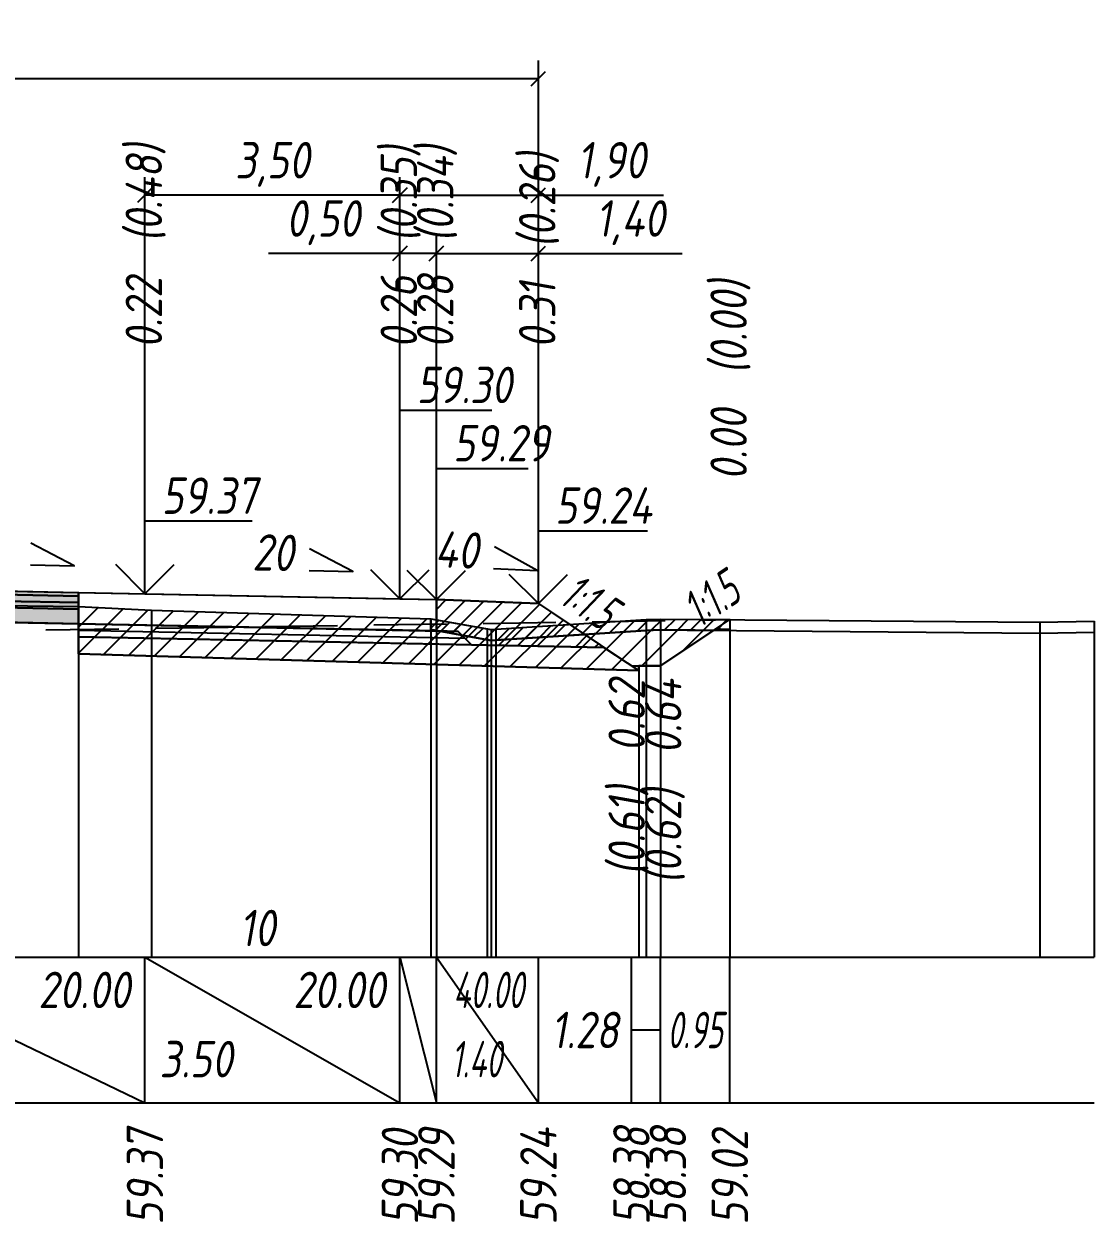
# Model space of a CAD drawing. Extents: x -717 to 1451, y -133302 to 233.
# Drawn here: x 169.4 to 242.8, y -64141.2 to -64059 of the extents above; entities that cross this region are included whole.
import ezdxf
from ezdxf.enums import TextEntityAlignment as Align

# ---------------------------------------------------------------- set-up
doc = ezdxf.new("R2010")
doc.units = 0
doc.linetypes.add('штриховая', pattern=[0.75, 0.5, -0.25])
for name, color, linetype in [('Интерполированный поперечник', 2, 'Continuous'), ('Код_514', 1, 'Continuous'), ('Контур_0', 7, 'Continuous'), ('Контур_2521', 7, 'Continuous'), ('Контур_2564', 7, 'Continuous'), ('Контур_2660', 7, 'Continuous'), ('Контур_2665', 7, 'Continuous'), ('Контур_400', 7, 'Continuous'), ('Контур_508', 7, 'Continuous'), ('Контур_512', 7, 'Continuous'), ('Контур_513', 7, 'Continuous'), ('Контур_818', 7, 'Continuous'), ('Красный поперечник', 1, 'Continuous'), ('Объём_2501', 7, 'Continuous'), ('Объём_2564', 7, 'Continuous'), ('Объём_2650', 7, 'Continuous'), ('Объём_2660', 7, 'Continuous'), ('Объём_2661', 7, 'Continuous'), ('Объём_2662', 7, 'Continuous'), ('Объём_2663', 7, 'Continuous'), ('Объём_2664', 7, 'Continuous'), ('Объём_2665', 7, 'Continuous'), ('Объём_2666', 7, 'Continuous'), ('Объём_2667', 7, 'Continuous'), ('Объём_2668', 7, 'Continuous'), ('Объём_2669', 7, 'Continuous'), ('Объём_2675', 7, 'Continuous'), ('Объём_2753', 7, 'Continuous'), ('Откосы', 7, 'Continuous'), ('Отметки покрытия', 7, 'Continuous'), ('Рабочие отметки', 7, 'Continuous'), ('Рабочие отметки доп.', 7, 'Continuous'), ('Слои выравнивания', 7, 'Continuous'), ('Таблица', 7, 'Continuous'), ('Уклоны проезжей части', 7, 'Continuous'), ('Черный поперечник', 3, 'Continuous')]:
    doc.layers.add(name, color=color, linetype=linetype)
for name, color, linetype, true_color in [('Контур_2540', 2, 'Continuous', 0xffff00), ('Контур_2560', 2, 'Continuous', 0xffff00), ('Контур_2561', 7, 'Continuous', 0xff8040), ('Контур_2562', 3, 'Continuous', 0x00ff00), ('Контур_2563', 7, 'Continuous', 0xff8000), ('Контур_2570', 7, 'Continuous', 0x80ff00), ('Контур_2725', 7, 'Continuous', 0x323232), ('Контур_2736', 4, 'Continuous', 0x00ffff), ('Контур_2737', 4, 'Continuous', 0x00ffff), ('Контур_2738', 4, 'Continuous', 0x00ffff), ('Контур_2739', 4, 'Continuous', 0x00ffff), ('Контур_2741', 4, 'Continuous', 0x00ffff), ('Контур_2742', 4, 'Continuous', 0x00ffff), ('Контур_2743', 4, 'Continuous', 0x00ffff), ('Контур_2744', 7, 'Continuous', 0xa4ffff), ('Контур_2745', 7, 'Continuous', 0xa4ffff), ('Контур_2747', 4, 'Continuous', 0x00ffff), ('Контур_2748', 4, 'Continuous', 0x00ffff), ('Контур_2749', 4, 'Continuous', 0x00ffff), ('Контур_2750', 4, 'Continuous', 0x00ffff), ('Контур_2751', 4, 'Continuous', 0x00ffff), ('Контур_2752', 4, 'Continuous', 0x00ffff), ('Контур_2760', 7, 'Continuous', 0x323232), ('Контур_2761', 7, 'Continuous', 0x323232), ('Контур_2762', 7, 'Continuous', 0x323232), ('Контур_2763', 7, 'Continuous', 0x323232), ('Контур_402', 7, 'Continuous', 0xff6464), ('Контур_703', 4, 'Continuous', 0x00ffff), ('Контур_705', 4, 'Continuous', 0x00ffff), ('Контур_707', 4, 'Continuous', 0x00ffff), ('Контур_720', 131, 'Continuous', 0xaaffff), ('Объём_2500', 7, 'Continuous', 0xc0c0c0), ('Объём_2520', 7, 'Continuous', 0x80ffff), ('Объём_2540', 2, 'Continuous', 0xffff00), ('Объём_2560', 2, 'Continuous', 0xffff00), ('Объём_2561', 7, 'Continuous', 0xff8040), ('Объём_2562', 3, 'Continuous', 0x00ff00), ('Объём_2563', 7, 'Continuous', 0xff8000), ('Объём_2570', 7, 'Continuous', 0x80ff00), ('Объём_2600', 7, 'Continuous', 0x808000), ('Объём_2746', 2, 'Continuous', 0xffff00)]:
    doc.layers.add(name, color=color, linetype=linetype, true_color=true_color)
doc.styles.get("Standard").update_dxf_attribs({"font": 'txt', "height": 2.5})
doc.styles.add('М', font='romand.shx', dxfattribs={"width": 0.8, "oblique": 10, "height": 2.5})
doc.dimstyles.new('ISO-25', dxfattribs={"dimtxt": 2.5, "dimasz": 2.5, "dimexe": 1.25, "dimexo": 0.625, "dimtad": 1, "dimtxsty": 'Standard', "dimcen": 2.5, "dimadec": 0, "dimazin": 0, "dimtfac": 1, "dimtmove": 0, "dimatfit": 3, "dimfxl": 1, "dimarcsym": 0})

# ---------------------------------------------------------------- blocks, each defined once
blk = doc.blocks.new('_Oblique')
at = {"color": 0, "linetype": 'ByBlock', "lineweight": -2}
blk.add_line((-0.5, -0.5), (0.5, 0.5), dxfattribs=at)
blk = doc.blocks.new('*D1542')
at = {"color": 0, "lineweight": -2, "transparency": 16777216}
for p, q in [((197.697, -64097.899), (197.697, -64073.459)), ((204.697, -64098.179), (204.697, -64073.459)), ((197.697, -64074.709), (204.697, -64074.709)), ((204.697, -64074.709), (214.555, -64074.709))]:
    blk.add_line(p, q, dxfattribs=at)
at = {"layer": 'Defpoints', "color": 0, "transparency": 16777216}
for p in [(204.697, -64074.709), (197.697, -64098.524), (204.697, -64098.804)]:
    blk.add_point(p, dxfattribs=at)
at = {"color": 0, "lineweight": -2, "transparency": 16777216, "rotation": 180}
blk.add_blockref('_Oblique', (197.697, -64074.709), dxfattribs=at)
at = {"color": 0, "lineweight": -2, "transparency": 16777216}
blk.add_blockref('_Oblique', (204.697, -64074.709), dxfattribs=at)
at = {"color": 0, "transparency": 16777216, "insert": (211.015, -64072.596), "char_height": 2.5, "width": 8.75, "attachment_point": 5, "style": 'М'}
blk.add_mtext('1,40', dxfattribs=at)
blk = doc.blocks.new('*D1544')
at = {"color": 0, "lineweight": -2, "transparency": 16777216}
for p, q in [((195.197, -64097.849), (195.197, -64073.459)), ((197.697, -64097.899), (197.697, -64073.459)), ((195.197, -64074.709), (186.168, -64074.709)), ((197.697, -64074.709), (195.197, -64074.709))]:
    blk.add_line(p, q, dxfattribs=at)
at = {"layer": 'Defpoints', "color": 0, "transparency": 16777216}
for p in [(197.697, -64074.709), (195.197, -64098.474), (197.697, -64098.524)]:
    blk.add_point(p, dxfattribs=at)
at = {"color": 0, "lineweight": -2, "transparency": 16777216, "rotation": 180}
blk.add_blockref('_Oblique', (195.197, -64074.709), dxfattribs=at)
at = {"color": 0, "lineweight": -2, "transparency": 16777216}
blk.add_blockref('_Oblique', (197.697, -64074.709), dxfattribs=at)
at = {"color": 0, "transparency": 16777216, "insert": (189.929, -64072.596), "char_height": 2.5, "width": 9.16667, "attachment_point": 5, "style": 'М'}
blk.add_mtext('0,50', dxfattribs=at)
blk = doc.blocks.new('*D1546')
at = {"color": 0, "lineweight": -2, "transparency": 16777216}
for p, q in [((177.697, -64097.499), (177.697, -64069.459)), ((195.197, -64097.849), (195.197, -64069.459)), ((195.197, -64070.709), (177.697, -64070.709))]:
    blk.add_line(p, q, dxfattribs=at)
at = {"layer": 'Defpoints', "color": 0, "transparency": 16777216}
for p in [(177.697, -64070.709), (177.697, -64098.124), (195.197, -64098.474)]:
    blk.add_point(p, dxfattribs=at)
at = {"color": 0, "lineweight": -2, "transparency": 16777216, "rotation": 180}
blk.add_blockref('_Oblique', (177.697, -64070.709), dxfattribs=at)
at = {"color": 0, "lineweight": -2, "transparency": 16777216}
blk.add_blockref('_Oblique', (195.197, -64070.709), dxfattribs=at)
at = {"color": 0, "transparency": 16777216, "insert": (186.447, -64068.596), "char_height": 2.5, "width": 9.58333, "attachment_point": 5, "style": 'М'}
blk.add_mtext('3,50', dxfattribs=at)
blk = doc.blocks.new('*D1547')
at = {"color": 0, "lineweight": -2, "transparency": 16777216}
for p, q in [((195.197, -64097.849), (195.197, -64069.459)), ((204.697, -64098.179), (204.697, -64069.459)), ((195.197, -64070.709), (204.697, -64070.709)), ((204.697, -64070.709), (213.273, -64070.709))]:
    blk.add_line(p, q, dxfattribs=at)
at = {"layer": 'Defpoints', "color": 0, "transparency": 16777216}
for p in [(195.197, -64070.709), (195.197, -64098.474), (204.697, -64098.804)]:
    blk.add_point(p, dxfattribs=at)
at = {"color": 0, "lineweight": -2, "transparency": 16777216, "rotation": 180}
blk.add_blockref('_Oblique', (195.197, -64070.709), dxfattribs=at)
at = {"color": 0, "lineweight": -2, "transparency": 16777216}
blk.add_blockref('_Oblique', (204.697, -64070.709), dxfattribs=at)
at = {"color": 0, "transparency": 16777216, "insert": (209.732, -64068.596), "char_height": 2.5, "width": 8.75, "attachment_point": 5, "style": 'М'}
blk.add_mtext('1,90', dxfattribs=at)
blk = doc.blocks.new('*D1549')
at = {"color": 0, "lineweight": -2, "transparency": 16777216}
for p, q in [((109.197, -64098.179), (109.197, -64061.459)), ((204.697, -64098.179), (204.697, -64061.459)), ((109.197, -64062.709), (204.697, -64062.709))]:
    blk.add_line(p, q, dxfattribs=at)
at = {"layer": 'Defpoints', "color": 0, "transparency": 16777216}
for p in [(204.697, -64062.709), (109.197, -64098.804), (204.697, -64098.804)]:
    blk.add_point(p, dxfattribs=at)
at = {"color": 0, "lineweight": -2, "transparency": 16777216, "rotation": 180}
blk.add_blockref('_Oblique', (109.197, -64062.709), dxfattribs=at)
at = {"color": 0, "lineweight": -2, "transparency": 16777216}
blk.add_blockref('_Oblique', (204.697, -64062.709), dxfattribs=at)
at = {"color": 0, "transparency": 16777216, "insert": (156.947, -64060.596), "char_height": 2.5, "width": 10.41667, "attachment_point": 5, "style": 'М'}
blk.add_mtext('19,10', dxfattribs=at)

msp = doc.modelspace()

# ---------------------------------------------------------------- hatches: boundary and pattern name
at = {"layer": 'Объём_2563'}
h = msp.add_hatch(dxfattribs=at)
h.set_pattern_fill('ANSI31', color=256, scale=0.3)
h.paths.add_polyline_path([(200.115, -64101.56), (199.197, -64100.641), (197.697, -64100.611), (197.697, -64098.461), (204.697, -64098.741), (209.197, -64101.741)])
at = {"layer": 'Объём_2570'}
h = msp.add_hatch(dxfattribs=at)
h.set_pattern_fill('ANSI31', color=256, scale=0.2)
h.paths.add_polyline_path([(217.831, -64100.586), (213.067, -64100.545), (212.09, -64100.573), (201.77, -64101.249), (201.461, -64101.263), (197.308, -64100.522), (197.308, -64099.772), (201.461, -64100.513), (201.77, -64100.499), (212.09, -64099.823), (213.067, -64099.795), (217.831, -64099.836)])
at = {"layer": 'Объём_2600'}
h = msp.add_hatch(dxfattribs=at)
h.set_pattern_fill('ANSI31', color=6, scale=0.4)
h.paths.add_polyline_path([(213.085, -64103), (211.588, -64103), (211.588, -64103.336), (173.142, -64102.182), (173.142, -64098.943), (178.143, -64099.176), (197.308, -64099.772), (197.308, -64100.522), (201.461, -64101.263), (201.77, -64101.249), (212.09, -64100.573), (213.067, -64100.545), (216.72, -64100.576)])
h = msp.add_hatch(dxfattribs=at)
h.set_pattern_fill('HONEY', color=5, scale=0.3)
h.paths.add_polyline_path([(216.72, -64100.576), (217.831, -64099.836), (217.831, -64100.586)])
at = {"layer": 'Слои выравнивания'}
for color, points in [(2, [(156.947, -64097.646), (167.893, -64097.865), (173.142, -64097.97), (173.142, -64098.22), (167.893, -64098.115), (156.947, -64097.896)]), (3, [(156.947, -64097.896), (167.893, -64098.115), (173.142, -64098.22), (173.142, -64098.67), (167.893, -64098.565), (156.947, -64098.346)]), (4, [(156.947, -64098.346), (167.893, -64098.565), (173.142, -64098.67), (173.142, -64099.12), (167.893, -64099.015), (156.947, -64098.796)]), (5, [(156.947, -64098.796), (167.893, -64099.015), (173.142, -64099.12), (173.142, -64100.12), (167.893, -64100.015), (156.947, -64099.796)])]:
    msp.add_hatch(color=color, dxfattribs=at).paths.add_polyline_path(points)

# ---------------------------------------------------------------- linework, layer by layer
at = {"layer": 'Интерполированный поперечник', "linetype": 'штриховая', "ltscale": 10, "flags": 128}
msp.add_lwpolyline([(80.914, -64101.903), (217.831, -64099.836)], dxfattribs=at)
at = {"layer": 'Код_514'}
for p, q in [((156.947, -64123), (177.697, -64133)), ((177.697, -64133), (177.697, -64123)), ((177.697, -64123), (195.197, -64133)), ((195.197, -64133), (195.197, -64123)), ((195.197, -64123), (197.697, -64133)), ((197.697, -64133), (197.697, -64123)), ((197.697, -64123), (204.697, -64133)), ((204.697, -64133), (204.697, -64123)), ((211.085, -64133), (211.085, -64123)), ((213.085, -64133), (213.085, -64123)), ((217.831, -64133), (217.831, -64123)), ((211.085, -64128), (213.085, -64128))]:
    msp.add_line(p, q, dxfattribs=at)
at = {"layer": 'Контур_0', "flags": 128}
for points in [[(173.142, -64097.97), (197.697, -64098.461), (197.697, -64100.611), (173.142, -64100.12), (173.142, -64097.97), (173.142, -64097.97)], [(204.697, -64098.741), (206.593, -64100.006), (206.593, -64100.006), (206.593, -64100.006), (206.593, -64100.006), (206.593, -64100.006), (206.593, -64100.006), (206.593, -64100.006), (206.593, -64100.006), (206.593, -64100.006), (206.593, -64100.006), (206.593, -64100.006), (206.593, -64100.006), (206.593, -64100.006), (206.593, -64100.006), (211.085, -64103)], [(204.697, -64098.741), (206.593, -64100.006), (206.593, -64100.006), (206.593, -64100.006), (206.593, -64100.006), (206.593, -64100.006), (206.593, -64100.006), (206.593, -64100.006), (206.593, -64100.006), (206.593, -64100.006), (206.593, -64100.006), (206.593, -64100.006), (206.593, -64100.006), (206.593, -64100.006), (206.593, -64100.006), (211.085, -64103), (213.085, -64103), (217.831, -64099.836), (217.831, -64099.836), (217.831, -64099.836), (217.831, -64099.836), (217.831, -64099.836), (217.831, -64099.836), (217.831, -64099.836), (217.831, -64099.836), (217.831, -64099.836), (217.831, -64099.836), (217.831, -64099.836), (217.831, -64099.836), (217.831, -64099.836)], [(177.697, -64100.211), (199.197, -64100.641), (200.115, -64101.56), (173.142, -64101.02), (173.142, -64100.12), (177.697, -64100.211), (177.697, -64100.211)], [(197.697, -64100.611), (199.197, -64100.641), (200.115, -64101.56), (209.197, -64101.741)]]:
    msp.add_lwpolyline(points, dxfattribs=at)
at = {"layer": 'Контур_2521', "color": 250, "flags": 128}
msp.add_lwpolyline([(173.142, -64100.57), (199.656, -64101.101)], dxfattribs=at)
at = {"layer": 'Контур_2540', "flags": 128}
msp.add_lwpolyline([(177.697, -64101.111), (209.197, -64101.741), (211.588, -64103.336), (173.142, -64102.182), (173.142, -64101.02), (177.697, -64101.111), (177.697, -64101.111)], dxfattribs=at)
at = {"layer": 'Контур_2560', "flags": 128}
msp.add_lwpolyline([(197.697, -64098.461), (204.697, -64098.741), (204.697, -64098.741), (204.697, -64098.741)], dxfattribs=at)
at = {"layer": 'Контур_2561', "flags": 128}
msp.add_lwpolyline([(197.697, -64098.461), (197.697, -64098.461), (204.697, -64098.741), (204.697, -64098.741), (197.697, -64098.461)], dxfattribs=at)
at = {"layer": 'Контур_2562', "flags": 128}
msp.add_lwpolyline([(204.697, -64098.741), (204.697, -64098.741), (204.697, -64098.741), (204.697, -64098.741), (204.697, -64098.741)], dxfattribs=at)
at = {"layer": 'Контур_2563', "flags": 128}
msp.add_lwpolyline([(200.115, -64101.56), (199.197, -64100.641), (197.697, -64100.611), (197.697, -64098.461), (204.697, -64098.741), (209.197, -64101.741), (200.115, -64101.56), (200.115, -64101.56)], dxfattribs=at)
at = {"layer": 'Контур_2564', "flags": 128}
msp.add_lwpolyline([(197.697, -64098.461), (204.697, -64098.741)], dxfattribs=at)
at = {"layer": 'Контур_2570', "flags": 128}
msp.add_lwpolyline([(167.893, -64098.871), (173.142, -64098.943), (178.143, -64099.176), (197.308, -64099.772), (197.308, -64100.522), (201.184, -64101.216), (201.461, -64101.263), (201.77, -64101.249), (212.09, -64100.573), (213.067, -64100.545), (239.106, -64100.771), (242.831, -64100.702)], dxfattribs=at)
at = {"layer": 'Контур_2660', "flags": 128}
msp.add_lwpolyline([(173.142, -64102.182), (211.588, -64103.336)], dxfattribs=at)
at = {"layer": 'Контур_2665', "flags": 128}
msp.add_lwpolyline([(204.697, -64098.741), (204.697, -64098.741)], dxfattribs=at)
at = {"layer": 'Контур_2725', "flags": 128}
msp.add_lwpolyline([(128.575, -64100.364), (136.197, -64100.211), (145.688, -64100.021), (151.322, -64099.909), (156.947, -64099.796), (167.893, -64100.015), (173.142, -64100.12)], dxfattribs=at)
at = {"layer": 'Контур_2736', "flags": 128}
for points in [[(204.697, -64098.741), (206.593, -64100.006)], [(206.593, -64100.006), (211.085, -64103)]]:
    msp.add_lwpolyline(points, dxfattribs=at)
at = {"layer": 'Контур_2737', "flags": 128}
msp.add_lwpolyline([(206.593, -64100.006), (206.593, -64100.006)], dxfattribs=at)
at = {"layer": 'Контур_2738', "flags": 128}
msp.add_lwpolyline([(206.593, -64100.006), (206.593, -64100.006)], dxfattribs=at)
at = {"layer": 'Контур_2739', "flags": 128}
msp.add_lwpolyline([(206.593, -64100.006), (206.593, -64100.006)], dxfattribs=at)
at = {"layer": 'Контур_2741', "flags": 128}
msp.add_lwpolyline([(217.831, -64099.836), (217.831, -64099.836)], dxfattribs=at)
at = {"layer": 'Контур_2742', "flags": 128}
msp.add_lwpolyline([(217.831, -64099.836), (217.831, -64099.836)], dxfattribs=at)
at = {"layer": 'Контур_2743', "flags": 128}
msp.add_lwpolyline([(217.831, -64099.836), (217.831, -64099.836)], dxfattribs=at)
at = {"layer": 'Контур_2744', "flags": 128}
msp.add_lwpolyline([(217.831, -64099.836), (217.831, -64099.836)], dxfattribs=at)
msp.add_lwpolyline([(217.831, -64099.836), (217.831, -64099.836)], dxfattribs=at)
msp.add_lwpolyline([(217.831, -64099.836), (217.831, -64099.836)], dxfattribs=at)
msp.add_lwpolyline([(217.831, -64099.836), (217.831, -64099.836)], dxfattribs=at)
msp.add_lwpolyline([(217.831, -64099.836), (217.831, -64099.836)], dxfattribs=at)
msp.add_lwpolyline([(217.831, -64099.836), (217.831, -64099.836)], dxfattribs=at)
at = {"layer": 'Контур_2745', "flags": 128}
msp.add_lwpolyline([(206.593, -64100.006), (206.593, -64100.006)], dxfattribs=at)
msp.add_lwpolyline([(206.593, -64100.006), (206.593, -64100.006)], dxfattribs=at)
msp.add_lwpolyline([(206.593, -64100.006), (206.593, -64100.006)], dxfattribs=at)
msp.add_lwpolyline([(206.593, -64100.006), (206.593, -64100.006)], dxfattribs=at)
msp.add_lwpolyline([(206.593, -64100.006), (206.593, -64100.006)], dxfattribs=at)
msp.add_lwpolyline([(206.593, -64100.006), (206.593, -64100.006)], dxfattribs=at)
at = {"layer": 'Контур_2747', "flags": 128}
msp.add_lwpolyline([(206.593, -64100.006), (206.593, -64100.006)], dxfattribs=at)
at = {"layer": 'Контур_2748', "flags": 128}
msp.add_lwpolyline([(206.593, -64100.006), (206.593, -64100.006)], dxfattribs=at)
at = {"layer": 'Контур_2749', "flags": 128}
msp.add_lwpolyline([(206.593, -64100.006), (206.593, -64100.006)], dxfattribs=at)
at = {"layer": 'Контур_2750', "flags": 128}
msp.add_lwpolyline([(217.831, -64099.836), (217.831, -64099.836)], dxfattribs=at)
at = {"layer": 'Контур_2751', "flags": 128}
msp.add_lwpolyline([(217.831, -64099.836), (217.831, -64099.836)], dxfattribs=at)
at = {"layer": 'Контур_2752', "flags": 128}
msp.add_lwpolyline([(217.831, -64099.836), (217.831, -64099.836)], dxfattribs=at)
at = {"layer": 'Контур_2760', "flags": 128}
msp.add_lwpolyline([(128.575, -64098.214), (136.197, -64098.061), (145.688, -64097.871), (151.322, -64097.759), (156.947, -64097.646), (167.893, -64097.865), (173.142, -64097.97)], dxfattribs=at)
at = {"layer": 'Контур_2761', "flags": 128}
msp.add_lwpolyline([(128.575, -64098.464), (136.197, -64098.311), (145.688, -64098.121), (151.322, -64098.009), (156.947, -64097.896), (167.893, -64098.115), (173.142, -64098.22)], dxfattribs=at)
at = {"layer": 'Контур_2762', "flags": 128}
msp.add_lwpolyline([(128.575, -64098.914), (136.197, -64098.761), (145.688, -64098.571), (151.322, -64098.459), (156.947, -64098.346), (167.893, -64098.565), (173.142, -64098.67)], dxfattribs=at)
at = {"layer": 'Контур_2763', "flags": 128}
msp.add_lwpolyline([(128.575, -64099.364), (136.197, -64099.211), (145.688, -64099.021), (151.322, -64098.909), (156.947, -64098.796), (167.893, -64099.015), (173.142, -64099.12)], dxfattribs=at)
at = {"layer": 'Контур_400', "flags": 128}
msp.add_lwpolyline([(156.947, -64097.646), (177.697, -64098.061), (195.197, -64098.411), (195.197, -64098.411), (195.197, -64098.411), (195.197, -64098.411), (195.197, -64098.411), (195.197, -64098.411), (197.697, -64098.461)], dxfattribs=at)
at = {"layer": 'Контур_402', "flags": 128}
msp.add_lwpolyline([(105, -64103.255), (128.575, -64102.547), (128.575, -64100.364), (156.947, -64099.796), (173.142, -64100.12), (173.142, -64102.182), (211.588, -64103.336)], dxfattribs=at)
at = {"layer": 'Контур_508', "flags": 128}
msp.add_lwpolyline([(105, -64103.255), (128.575, -64102.547), (128.575, -64100.364), (156.947, -64099.796), (173.142, -64100.12), (173.142, -64102.182), (211.588, -64103.336), (211.588, -64103), (213.085, -64103), (217.831, -64099.836)], dxfattribs=at)
at = {"layer": 'Контур_512', "flags": 128}
msp.add_lwpolyline([(173.142, -64102.182), (211.588, -64103.336), (211.588, -64103), (213.085, -64103), (217.831, -64099.836)], dxfattribs=at)
at = {"layer": 'Контур_513', "flags": 128}
msp.add_lwpolyline([(105, -64103.255), (128.575, -64102.547), (128.575, -64100.364), (156.947, -64099.796), (173.142, -64100.12), (173.142, -64102.182), (211.588, -64103.336), (211.588, -64103), (213.085, -64103), (217.831, -64099.836)], dxfattribs=at)
at = {"layer": 'Контур_703', "flags": 128}
msp.add_lwpolyline([(204.697, -64098.741), (206.593, -64100.006)], dxfattribs=at)
at = {"layer": 'Контур_705', "flags": 128}
msp.add_lwpolyline([(206.593, -64100.006), (206.593, -64100.006)], dxfattribs=at)
at = {"layer": 'Контур_707', "flags": 128}
msp.add_lwpolyline([(213.085, -64103), (217.831, -64099.836)], dxfattribs=at)
at = {"layer": 'Контур_720', "flags": 128}
msp.add_lwpolyline([(211.085, -64103), (213.085, -64103)], dxfattribs=at)
at = {"layer": 'Контур_818', "flags": 128}
msp.add_lwpolyline([(105, -64100.23), (109.261, -64099.94), (128.575, -64099.025), (145.688, -64098.717), (151.322, -64098.607), (156.947, -64098.696), (167.893, -64098.871), (173.142, -64098.943), (178.143, -64099.176), (197.308, -64099.772), (197.308, -64100.522), (201.184, -64101.216), (201.461, -64101.263), (201.77, -64101.249), (212.09, -64100.573), (213.067, -64100.545), (217.831, -64100.586)], dxfattribs=at)
at = {"layer": 'Красный поперечник'}
for p, q in [((156.947, -64097.646), (177.697, -64098.061)), ((177.697, -64098.061), (195.197, -64098.411)), ((195.197, -64098.411), (197.697, -64098.461)), ((197.697, -64098.461), (204.697, -64098.741)), ((204.697, -64098.741), (211.085, -64103)), ((213.085, -64103), (217.831, -64099.836)), ((217.831, -64099.836), (217.831, -64123)), ((173.142, -64102.182), (173.142, -64123)), ((211.085, -64103), (213.085, -64103)), ((211.588, -64103), (211.588, -64123)), ((213.085, -64103), (213.085, -64123)), ((211.588, -64103.336), (211.588, -64123))]:
    msp.add_line(p, q, dxfattribs=at)
at = {"layer": 'Объём_2500', "flags": 128}
msp.add_lwpolyline([(173.142, -64097.97), (197.697, -64098.461), (197.697, -64100.611), (173.142, -64100.12), (173.142, -64097.97), (173.142, -64097.97)], dxfattribs=at)
at = {"layer": 'Объём_2501', "flags": 128}
msp.add_lwpolyline([(156.947, -64097.646), (177.697, -64098.061), (195.197, -64098.411), (195.197, -64098.411), (195.197, -64098.411), (195.197, -64098.411), (195.197, -64098.411), (195.197, -64098.411), (197.697, -64098.461)], dxfattribs=at)
at = {"layer": 'Объём_2520', "color": 250, "flags": 128}
msp.add_lwpolyline([(177.697, -64100.211), (199.197, -64100.641), (200.115, -64101.56), (173.142, -64101.02), (173.142, -64100.12), (177.697, -64100.211), (177.697, -64100.211)], dxfattribs=at)
at = {"layer": 'Объём_2540', "flags": 128}
msp.add_lwpolyline([(177.697, -64101.111), (209.197, -64101.741), (211.588, -64103.336), (173.142, -64102.182), (173.142, -64101.02), (177.697, -64101.111), (177.697, -64101.111)], dxfattribs=at)
at = {"layer": 'Объём_2560', "flags": 128}
msp.add_lwpolyline([(197.697, -64098.461), (204.697, -64098.741), (204.697, -64098.741), (204.697, -64098.741)], dxfattribs=at)
at = {"layer": 'Объём_2561', "flags": 128}
msp.add_lwpolyline([(197.697, -64098.461), (197.697, -64098.461), (204.697, -64098.741), (204.697, -64098.741), (197.697, -64098.461)], dxfattribs=at)
at = {"layer": 'Объём_2562', "flags": 128}
msp.add_lwpolyline([(204.697, -64098.741), (204.697, -64098.741), (204.697, -64098.741), (204.697, -64098.741), (204.697, -64098.741)], dxfattribs=at)
at = {"layer": 'Объём_2563', "color": 250, "flags": 128}
msp.add_lwpolyline([(200.115, -64101.56), (199.197, -64100.641), (197.697, -64100.611), (197.697, -64098.461), (204.697, -64098.741), (209.197, -64101.741), (200.115, -64101.56), (200.115, -64101.56)], dxfattribs=at)
at = {"layer": 'Объём_2564', "flags": 128}
msp.add_lwpolyline([(197.697, -64098.461), (204.697, -64098.741)], dxfattribs=at)
at = {"layer": 'Объём_2570', "flags": 128}
msp.add_lwpolyline([(217.831, -64100.586), (213.067, -64100.545), (212.09, -64100.573), (201.77, -64101.249), (201.461, -64101.263), (197.308, -64100.522), (197.308, -64099.772), (201.461, -64100.513), (201.77, -64100.499), (212.09, -64099.823), (213.067, -64099.795), (217.831, -64099.836), (217.831, -64100.586), (217.831, -64100.586)], dxfattribs=at)
at = {"layer": 'Объём_2600', "color": 5, "flags": 128}
msp.add_lwpolyline([(216.72, -64100.576), (217.831, -64099.836), (217.831, -64100.586), (216.72, -64100.576), (216.72, -64100.576)], dxfattribs=at)
at = {"layer": 'Объём_2650', "color": 6, "flags": 128}
msp.add_lwpolyline([(213.085, -64103), (211.588, -64103), (211.588, -64103.336), (173.142, -64102.182), (173.142, -64098.943), (178.143, -64099.176), (197.308, -64099.772), (197.308, -64100.522), (201.461, -64101.263), (201.77, -64101.249), (212.09, -64100.573), (213.067, -64100.545), (216.72, -64100.576), (213.085, -64103), (213.085, -64103)], dxfattribs=at)
at = {"layer": 'Объём_2660', "flags": 128}
msp.add_lwpolyline([(173.142, -64102.182), (211.588, -64103.336)], dxfattribs=at)
at = {"layer": 'Объём_2661', "flags": 128}
msp.add_lwpolyline([(204.697, -64098.741), (206.593, -64100.006), (211.085, -64103)], dxfattribs=at)
at = {"layer": 'Объём_2662', "flags": 128}
msp.add_lwpolyline([(213.085, -64103), (217.831, -64099.836)], dxfattribs=at)
at = {"layer": 'Объём_2663', "flags": 128}
msp.add_lwpolyline([(211.085, -64103), (213.085, -64103)], dxfattribs=at)
at = {"layer": 'Объём_2664', "flags": 128}
msp.add_lwpolyline([(211.085, -64103), (213.085, -64103)], dxfattribs=at)
at = {"layer": 'Объём_2665', "flags": 128}
msp.add_lwpolyline([(204.697, -64098.741), (204.697, -64098.741)], dxfattribs=at)
at = {"layer": 'Объём_2666', "flags": 128}
for points in [[(204.697, -64098.741), (206.593, -64100.006)], [(206.593, -64100.006), (211.085, -64103)]]:
    msp.add_lwpolyline(points, dxfattribs=at)
at = {"layer": 'Объём_2667', "flags": 128}
for points in [[(206.593, -64100.006), (206.593, -64100.006)], [(217.831, -64099.836), (217.831, -64099.836)]]:
    msp.add_lwpolyline(points, dxfattribs=at)
at = {"layer": 'Объём_2668', "flags": 128}
for points in [[(206.593, -64100.006), (206.593, -64100.006)], [(217.831, -64099.836), (217.831, -64099.836)]]:
    msp.add_lwpolyline(points, dxfattribs=at)
at = {"layer": 'Объём_2669', "flags": 128}
for points in [[(206.593, -64100.006), (206.593, -64100.006)], [(217.831, -64099.836), (217.831, -64099.836)]]:
    msp.add_lwpolyline(points, dxfattribs=at)
at = {"layer": 'Объём_2675', "flags": 128}
for points in [[(206.593, -64100.006), (206.593, -64100.006)], [(206.593, -64100.006), (206.593, -64100.006)], [(206.593, -64100.006), (206.593, -64100.006)], [(206.593, -64100.006), (206.593, -64100.006)], [(206.593, -64100.006), (206.593, -64100.006)], [(206.593, -64100.006), (206.593, -64100.006)], [(217.831, -64099.836), (217.831, -64099.836)], [(217.831, -64099.836), (217.831, -64099.836)], [(217.831, -64099.836), (217.831, -64099.836)], [(217.831, -64099.836), (217.831, -64099.836)], [(217.831, -64099.836), (217.831, -64099.836)], [(217.831, -64099.836), (217.831, -64099.836)]]:
    msp.add_lwpolyline(points, dxfattribs=at)
at = {"layer": 'Объём_2746', "flags": 128}
msp.add_lwpolyline([(197.308, -64100.522), (201.461, -64101.263), (201.77, -64101.249), (207.859, -64100.85), (211.085, -64103), (211.588, -64103), (211.588, -64103.336), (173.142, -64102.182), (173.142, -64098.943), (178.143, -64099.176), (197.308, -64099.772), (197.308, -64100.522), (197.308, -64100.522)], dxfattribs=at)
at = {"layer": 'Объём_2753', "flags": 128}
msp.add_lwpolyline([(173.142, -64097.97), (173.142, -64097.97)], dxfattribs=at)
at = {"layer": 'Откосы', "color": 1, "flags": 128}
for points in [[(169.835, -64096.087), (172.834, -64096.147), (169.865, -64094.587)], [(188.96, -64096.47), (191.959, -64096.53), (188.99, -64094.97)], [(201.623, -64096.335), (204.62, -64096.455), (201.683, -64094.836)]]:
    msp.add_lwpolyline(points, dxfattribs=at)
at = {"layer": 'Отметки покрытия', "color": 1}
for p, q in [((195.197, -64098.411), (195.197, -64085.461)), ((195.197, -64085.461), (201.497, -64085.461)), ((197.697, -64098.461), (197.697, -64089.461)), ((197.697, -64089.461), (203.997, -64089.461)), ((177.697, -64098.061), (177.697, -64093.061)), ((177.697, -64093.061), (185.047, -64093.061)), ((204.697, -64098.741), (204.697, -64093.741)), ((204.697, -64093.741), (212.197, -64093.741)), ((177.697, -64098.061), (175.697, -64096.061)), ((177.697, -64098.061), (179.697, -64096.061)), ((195.197, -64098.411), (193.197, -64096.411)), ((195.197, -64098.411), (197.197, -64096.411)), ((197.697, -64098.461), (195.697, -64096.461)), ((197.697, -64098.461), (199.697, -64096.461)), ((204.697, -64098.741), (202.697, -64096.741)), ((204.697, -64098.741), (206.697, -64096.741))]:
    msp.add_line(p, q, dxfattribs=at)
at = {"layer": 'Слои выравнивания'}
for p, q in [((173.142, -64097.97), (173.142, -64123)), ((197.697, -64098.461), (197.697, -64123))]:
    msp.add_line(p, q, dxfattribs=at)
at = {"layer": 'Слои выравнивания', "color": 2, "flags": 128}
msp.add_lwpolyline([(156.947, -64097.646), (167.893, -64097.865), (173.142, -64097.97), (173.142, -64098.22), (167.893, -64098.115), (156.947, -64097.896)], close=True, dxfattribs=at)
at = {"layer": 'Слои выравнивания', "color": 3, "flags": 128}
msp.add_lwpolyline([(156.947, -64097.896), (167.893, -64098.115), (173.142, -64098.22), (173.142, -64098.67), (167.893, -64098.565), (156.947, -64098.346)], close=True, dxfattribs=at)
at = {"layer": 'Слои выравнивания', "color": 4, "flags": 128}
msp.add_lwpolyline([(156.947, -64098.346), (167.893, -64098.565), (173.142, -64098.67), (173.142, -64099.12), (167.893, -64099.015), (156.947, -64098.796)], close=True, dxfattribs=at)
at = {"layer": 'Слои выравнивания', "color": 5, "flags": 128}
msp.add_lwpolyline([(156.947, -64098.796), (167.893, -64099.015), (173.142, -64099.12), (173.142, -64100.12), (167.893, -64100.015), (156.947, -64099.796)], close=True, dxfattribs=at)
at = {"layer": 'Таблица'}
for p, q in [((80, -64123), (242.831, -64123)), ((80, -64133), (242.831, -64133))]:
    msp.add_line(p, q, dxfattribs=at)
at = {"layer": 'Черный поперечник', "color": 7}
for p, q in [((173.142, -64098.943), (173.142, -64123)), ((178.143, -64099.176), (178.143, -64123)), ((197.308, -64099.772), (197.308, -64123)), ((201.184, -64100.466), (201.184, -64123)), ((201.461, -64100.513), (201.461, -64123)), ((201.77, -64100.499), (201.77, -64123)), ((212.09, -64099.823), (212.09, -64123)), ((213.067, -64099.795), (213.067, -64123)), ((239.106, -64100.021), (239.106, -64123)), ((242.831, -64099.952), (242.831, -64123))]:
    msp.add_line(p, q, dxfattribs=at)
at = {"layer": 'Черный поперечник', "flags": 128}
msp.add_lwpolyline([(80, -64101.927), (80.914, -64101.903), (84.68, -64101.625), (88.017, -64101.502), (94.376, -64101.139), (103.493, -64100.332), (109.261, -64099.94), (128.575, -64099.025), (145.688, -64098.717), (151.322, -64098.607), (156.947, -64098.696), (167.893, -64098.871), (173.142, -64098.943), (178.143, -64099.176), (197.308, -64099.772), (201.184, -64100.466), (201.461, -64100.513), (201.77, -64100.499), (212.09, -64099.823), (213.067, -64099.795), (239.106, -64100.021), (242.831, -64099.952)], dxfattribs=at)

# ---------------------------------------------------------------- texts
at = {"layer": 'Код_514', "style": 'М', "oblique": 10}
for s, width, p in [('20.00', 0.8, (176.697, -64124)), ('20.00', 0.8, (194.197, -64124)), ('40.00', 0.6, (203.697, -64124))]:
    msp.add_text(s, height=2.5, dxfattribs=dict(at, width=width)).set_placement(p, align=Align.TOP_RIGHT)
for s, width, p in [('1.28', 0.8, (207.891, -64128)), ('0.95', 0.6, (215.458, -64128))]:
    msp.add_text(s, height=2.5, dxfattribs=dict(at, width=width)).set_placement(p, align=Align.MIDDLE_CENTER)
for s, width, p in [('3.50', 0.8, (178.697, -64132)), ('1.40', 0.6, (198.697, -64132))]:
    msp.add_text(s, height=2.5, dxfattribs=dict(at, width=width)).set_placement(p, align=Align.BOTTOM_LEFT)
at = {"layer": 'Код_514', "style": 'М', "oblique": 10, "width": 0.8}
for s, p in [('59.37', (177.697, -64141.382)), ('59.30', (195.197, -64141.382)), ('59.29', (197.697, -64141.382)), ('59.24', (204.697, -64141.382)), ('58.38', (211.085, -64141.382)), ('58.38', (213.585, -64141.382)), ('59.02', (217.831, -64141.382))]:
    msp.add_text(s, height=2.5, rotation=90, dxfattribs=at).set_placement(p, align=Align.MIDDLE_LEFT)
at = {"layer": 'Отметки покрытия', "color": 1, "style": 'М', "oblique": 10, "width": 0.8}
for s, p in [('59.30', (196.338, -64085.73)), ('59.29', (198.838, -64089.73)), ('59.37', (178.838, -64093.33)), ('59.24', (205.838, -64094.01))]:
    msp.add_text(s, height=2.5, dxfattribs=at).set_placement(p, align=Align.BOTTOM_LEFT)
at = {"layer": 'Рабочие отметки', "color": 1, "style": 'М', "oblique": 10, "width": 0.8}
for s, p in [('0.22', (177.619, -64081.211)), ('0.26', (195.119, -64081.211)), ('0.28', (197.619, -64081.211)), ('0.31', (204.619, -64081.211)), ('0.00', (217.753, -64090.267))]:
    msp.add_text(s, height=2.5, rotation=90, dxfattribs=at).set_placement(p, align=Align.MIDDLE_LEFT)
for s, p in [('0.62', (210.757, -64103.931)), ('0.64', (213.257, -64103.931))]:
    msp.add_text(s, height=2.5, rotation=90, dxfattribs=at).set_placement(p, align=Align.MIDDLE_RIGHT)
at = {"layer": 'Рабочие отметки доп.', "color": 1, "style": 'М', "oblique": 10, "width": 0.8}
for s, p in [('(0.48)', (177.619, -64073.911)), ('(0.35)', (195.119, -64073.911)), ('(0.34)', (197.619, -64073.911)), ('(0.26)', (204.619, -64074.311)), ('(0.00)', (217.753, -64082.967))]:
    msp.add_text(s, height=2.5, rotation=90, dxfattribs=at).set_placement(p, align=Align.MIDDLE_LEFT)
for s, p in [('(0.61)', (210.757, -64111.231)), ('(0.62)', (213.257, -64111.431))]:
    msp.add_text(s, height=2.5, rotation=90, dxfattribs=at).set_placement(p, align=Align.MIDDLE_RIGHT)
at = {"layer": 'Слои выравнивания', "style": 'М', "oblique": 10, "width": 0.8}
msp.add_text('10', height=2.5, dxfattribs=at).set_placement((185.419, -64123), align=Align.BOTTOM_CENTER)
at = {"layer": 'Уклоны проезжей части', "color": 1, "style": 'М', "oblique": 10}
for s, rotation, width, p in [('20', 358.85423, 0.8, (186.467, -64097.237)), ('40', 357.70938, 0.8, (199.031, -64097.051)), ('1:1.5', 33.69007, 0.6, (217.684, -64100.059)), ('1:1.5', 326.30994, 0.6, (207.127, -64100.278))]:
    msp.add_text(s, height=2.5, rotation=rotation, dxfattribs=dict(at, width=width)).set_placement(p, align=Align.BOTTOM_CENTER)

# ---------------------------------------------------------------- dimensions: what is measured, and where the dimension line sits
at = {"color": 5}
dim = msp.add_linear_dim(base=(204.697, -64062.709), p1=(109.197, -64098.804), p2=(204.697, -64098.804), angle=180, dimstyle='ISO-25', override={"dimasz": 1, "dimlfac": 0.2, "dimzin": 0, "dimtxsty": 'М', "dimblk1": 'Oblique', "dimblk2": 'Oblique', "dimsah": 1}, dxfattribs=at)
dim.commit()
dim.dimension.update_dxf_attribs({"geometry": '*D1549', "text_midpoint": (156.947, -64060.596)})
dim = msp.add_linear_dim(base=(177.697, -64070.709), p1=(195.197, -64098.474), p2=(177.697, -64098.124), dimstyle='ISO-25', override={"dimasz": 1, "dimlfac": 0.2, "dimzin": 0, "dimtxsty": 'М', "dimblk1": 'Oblique', "dimblk2": 'Oblique', "dimsah": 1}, dxfattribs=at)
dim.commit()
dim.dimension.update_dxf_attribs({"geometry": '*D1546', "text_midpoint": (186.447, -64068.596)})
dim = msp.add_linear_dim(base=(195.197, -64070.709), p1=(204.697, -64098.804), p2=(195.197, -64098.474), dimstyle='ISO-25', override={"dimasz": 1, "dimlfac": 0.2, "dimzin": 0, "dimtxsty": 'М', "dimblk1": 'Oblique', "dimblk2": 'Oblique', "dimsah": 1}, dxfattribs=at)
dim.commit()
dim.dimension.update_dxf_attribs({"geometry": '*D1547', "text_midpoint": (209.732, -64070.709), "dimtype": 160})
for base, p1, p2, picture, middle in [((197.697, -64074.709), (195.197, -64098.474), (197.697, -64098.524), '*D1544', (189.929, -64074.709)), ((204.697, -64074.709), (197.697, -64098.524), (204.697, -64098.804), '*D1542', (211.015, -64074.709))]:
    dim = msp.add_linear_dim(base=base, p1=p1, p2=p2, angle=180, dimstyle='ISO-25', override={"dimasz": 1, "dimlfac": 0.2, "dimzin": 0, "dimtxsty": 'М', "dimblk1": 'Oblique', "dimblk2": 'Oblique', "dimsah": 1}, dxfattribs=at)
    dim.commit()
    dim.dimension.update_dxf_attribs({"geometry": picture, "text_midpoint": middle, "dimtype": 160})

doc.saveas('drawing.dxf')
